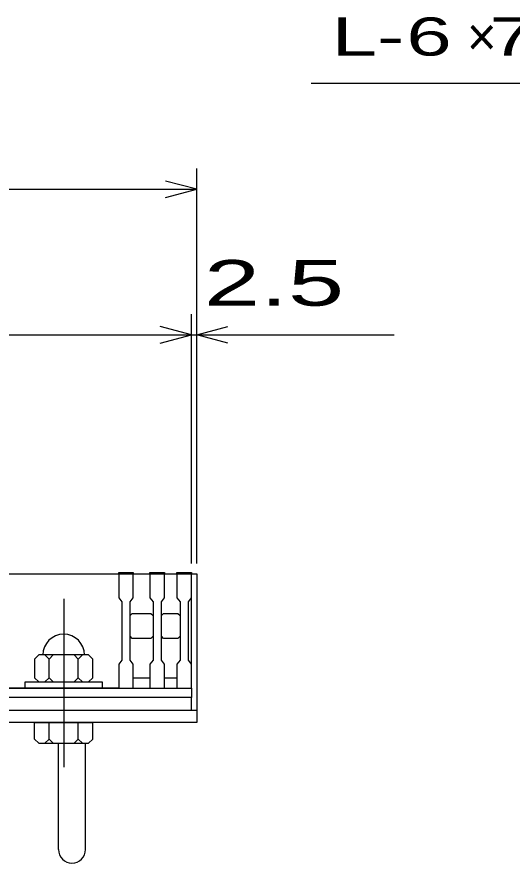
# Model space of a CAD drawing. Units: millimetres, scale not verified. Extents: x -1820 to 1731, y -1282 to 1054.
# Drawn here: x -431.5 to -193.2, y -756.1 to -349.1 of the extents above; entities that cross this region are included whole.
import ezdxf
from ezdxf.enums import TextEntityAlignment as Align

# ---------------------------------------------------------------- set-up
doc = ezdxf.new("R2010")
doc.units = ezdxf.units.MM
doc.header["$LTSCALE"] = 10
doc.linetypes.add('CHAIN', pattern=[18.5, 12, -1.5, 3.5, -1.5])
for name, color, linetype, lineweight in [('16', 3, 'Continuous', 25), ('19', 6, 'Continuous', 25), ('22', 2, 'Continuous', 25)]:
    doc.layers.add(name, color=color, linetype=linetype, lineweight=lineweight)
doc.styles.add('ベクトル', font='')
doc.styles.get('ベクトル').set_extended_font_data('ベクトル')

msp = doc.modelspace()

# ---------------------------------------------------------------- linework, layer by layer
at = {"layer": '16'}
for p, q in [((-847.5, -617), (-347.5, -617)), ((-435.5, -617), (-382.5, -617)), ((-382.5, -617), (-382.5, -616.3)), ((-382.5, -616.3), (-375.5, -616.3)), ((-382.5, -617), (-382.5, -628.5)), ((-375.5, -617), (-382.5, -617)), ((-375.5, -616.3), (-375.5, -617)), ((-375.5, -628.5), (-375.5, -617)), ((-367.5, -617), (-367.5, -616.3)), ((-367.5, -616.3), (-360.5, -616.3)), ((-367.5, -617), (-367.5, -628.5)), ((-360.5, -617), (-367.5, -617)), ((-360.5, -616.3), (-360.5, -617)), ((-360.5, -628.5), (-360.5, -617)), ((-354.5, -617), (-354.5, -616.3)), ((-354.5, -616.3), (-347.5, -616.3)), ((-354.5, -617), (-354.5, -628.5)), ((-347.5, -617), (-354.5, -617)), ((-347.5, -616.3), (-347.5, -617)), ((-347.5, -628.5), (-347.5, -617)), ((-347.5, -667), (-347.5, -617)), ((-382.5, -628.5), (-381, -630.5)), ((-381, -630.5), (-381, -658.5)), ((-377, -630.5), (-375.5, -628.5)), ((-377, -658.5), (-377, -630.5)), ((-367.5, -628.5), (-366, -630.5)), ((-366, -630.5), (-366, -658.5)), ((-362, -630.5), (-360.5, -628.5)), ((-362, -658.5), (-362, -630.5)), ((-354.5, -628.5), (-353, -630.5)), ((-353, -630.5), (-353, -658.5)), ((-349, -630.5), (-347.5, -628.5)), ((-349, -658.5), (-349, -630.5)), ((-377, -637), (-376, -636)), ((-376, -636), (-367, -636)), ((-367, -636), (-366, -637)), ((-362, -637), (-361, -636)), ((-361, -636), (-354, -636)), ((-354, -636), (-353, -637)), ((-376, -648), (-377, -647)), ((-366, -647), (-367, -648)), ((-361, -648), (-362, -647)), ((-353, -647), (-354, -648)), ((-367, -648), (-376, -648)), ((-354, -648), (-361, -648)), ((-421, -656), (-423, -658)), ((-423, -658), (-423, -667)), ((-397, -656), (-421, -656)), ((-416, -658), (-418, -656)), ((-414, -656), (-416, -658)), ((-416, -667), (-416, -658)), ((-402, -658), (-404, -656)), ((-400, -656), (-402, -658)), ((-402, -667), (-402, -658)), ((-395, -658), (-397, -656)), ((-395, -667), (-395, -658)), ((-381, -658.5), (-382.5, -660.5)), ((-375.5, -660.5), (-377, -658.5)), ((-366, -658.5), (-367.5, -660.5)), ((-360.5, -660.5), (-362, -658.5)), ((-353, -658.5), (-354.5, -660.5)), ((-347.5, -660.5), (-349, -658.5)), ((-382.5, -660.5), (-382.5, -672)), ((-375.5, -672), (-375.5, -660.5)), ((-367.5, -660.5), (-367.5, -672)), ((-360.5, -672), (-360.5, -660.5)), ((-354.5, -660.5), (-354.5, -672)), ((-347.5, -672), (-347.5, -660.5)), ((-423, -667), (-421, -669)), ((-418, -669), (-416, -667)), ((-416, -667), (-414, -669)), ((-404, -669), (-402, -667)), ((-402, -667), (-400, -669)), ((-397, -669), (-395, -667)), ((-375.5, -667), (-367.5, -667)), ((-360.5, -667), (-354.5, -667)), ((-427.5, -672), (-427.5, -669)), ((-427.5, -669), (-390.5, -669)), ((-390.5, -669), (-390.5, -672)), ((-847.5, -672), (-347.5, -672)), ((-382.5, -672), (-435.5, -672)), ((-390.5, -672), (-427.5, -672)), ((-382.5, -672), (-375.5, -672)), ((-367.5, -672), (-360.5, -672)), ((-354.5, -672), (-347.5, -672)), ((-347.5, -672), (-347.5, -676.5)), ((-347.5, -676.5), (-847.5, -676.5)), ((-347.5, -682.5), (-347.5, -676.5)), ((-847.5, -682.5), (-347.5, -682.5))]:
    msp.add_line(p, q, dxfattribs=at)
at = {"layer": '16', "linetype": 'CHAIN'}
msp.add_line((-409, -629), (-409, -710), dxfattribs=at)
at = {"layer": '16'}
msp.add_arc((-409, -656), 10, 0, 180, dxfattribs=at)
at = {"layer": '19'}
for p, q in [((-347.5, -617), (-345, -617)), ((-345, -617), (-345, -682.5)), ((-1355, -682.5), (-345, -682.5)), ((-345, -682.5), (-345, -688.5)), ((-345, -688.5), (-1355, -688.5)), ((-423, -696.5), (-423, -688.5)), ((-423, -688.5), (-395, -688.5)), ((-416, -696.5), (-416, -688.5)), ((-402, -696.5), (-402, -688.5)), ((-395, -696.5), (-395, -688.5)), ((-423, -696.5), (-421, -698.5)), ((-421, -698.5), (-397, -698.5)), ((-416, -696.5), (-418, -698.5)), ((-414, -698.5), (-416, -696.5)), ((-411.5, -749.61), (-411.5, -698.5)), ((-402, -696.5), (-404, -698.5)), ((-400, -698.5), (-402, -696.5)), ((-398.5, -749.61), (-398.5, -698.5)), ((-397, -698.5), (-395, -696.5))]:
    msp.add_line(p, q, dxfattribs=at)
msp.add_arc((-405, -749.61), 6.5, 180, 0, dxfattribs=at)
at = {"layer": '22', "color": 4}
for p, q in [((-290, -381), (-90, -381)), ((-345, -612), (-345, -422)), ((-345, -432), (-360, -428)), ((-1355, -432), (-345, -432)), ((-360, -436), (-345, -432)), ((-347.5, -612), (-347.5, -492)), ((-345, -612), (-345, -492)), ((-347.5, -502), (-362.5, -498)), ((-345, -502), (-330, -498)), ((-847.5, -502), (-347.5, -502)), ((-362.5, -506), (-347.5, -502)), ((-347.5, -502), (-345, -502)), ((-330, -506), (-345, -502)), ((-345, -502), (-250, -502))]:
    msp.add_line(p, q, dxfattribs=at)

# ---------------------------------------------------------------- texts
at = {"layer": '22', "style": 'ベクトル'}
for s, height, width, p in [('L-', 18.33, 1.6, (-280, -358.5)), (' 6 ', 18.33, 1.6, (-255, -358.5)), (' 71 ', 18.33, 1.6, (-215, -358.5)), (' 2.5 ', 21.99, 1.65, (-355, -477))]:
    msp.add_text(s, height=height, dxfattribs=dict(at, width=width)).set_placement(p, align=Align.MIDDLE_LEFT)
msp.add_text('×', height=18.33, dxfattribs=at).set_placement((-215, -358.5), align=Align.MIDDLE_LEFT)

doc.saveas('drawing.dxf')
